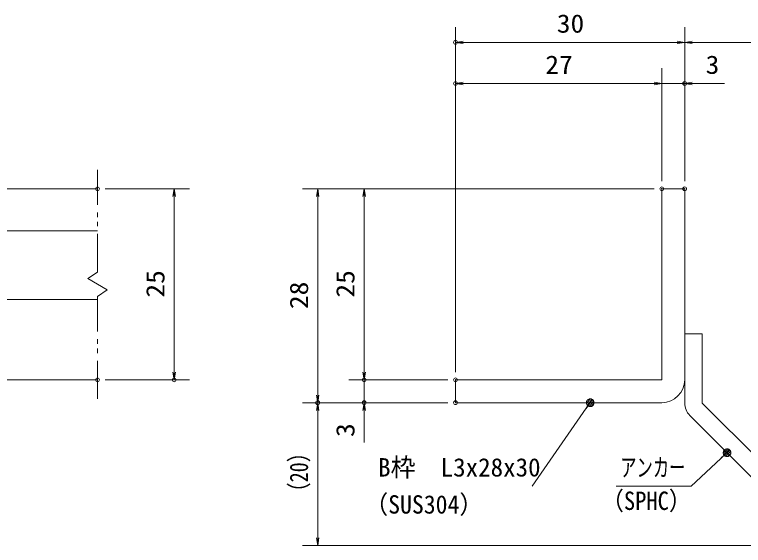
# Model space of a CAD drawing. Units: millimetres, scale not verified, with parts at other scales. Extents: x -1050 to 1050, y -742 to 742.
# Drawn here: x -164.7 to 312.4, y -484.7 to -137.3 of the extents above; entities that cross this region are included whole.
import ezdxf
from ezdxf.enums import TextEntityAlignment as Align

# ---------------------------------------------------------------- set-up
doc = ezdxf.new("R2010")
doc.units = ezdxf.units.MM
doc.header["$LTSCALE"] = 5
doc.header["$PDMODE"] = 32
doc.header["$PDSIZE"] = 2.5
doc.linetypes.add('DOUBLE_CHAIN1', pattern=[8.8, 5, -1, 0.6, -0.6, 0.6, -1])
for name, color, linetype, lineweight in [('0-1_寸法注釈', 2, 'Continuous', 9), ('0-2_想像線', 134, 'DOUBLE_CHAIN1', 9), ('0-4_0', 2, 'Continuous', 9), ('0-5_DEFPOINTS', 134, 'Continuous', 9), ('0-6_枠', 7, 'Continuous', 9), ('0-7_蓋', 5, 'Continuous', 9), ('0-8_アンカー', 7, 'Continuous', 9)]:
    doc.layers.add(name, color=color, linetype=linetype, lineweight=lineweight)
doc.styles.add('ＭＳ ゴシック', font='')
doc.styles.get('ＭＳ ゴシック').set_extended_font_data('MS Gothic')

# ---------------------------------------------------------------- blocks, each defined once
blk = doc.blocks.new('_OPEN')
at = {"layer": '0-4_0'}
blk.add_line((0, 0), (-5, 0), dxfattribs=at)
blk.add_lwpolyline([(-5, 0.833), (0, 0), (-5, -0.833)], dxfattribs=at)
blk = doc.blocks.new('A$C6EB770D1')
at = {"layer": '0-8_アンカー'}
for p, q in [((130.257, 96.52), (45.237, 11.5)), ((138.388, 88.388), (130.257, 96.52)), ((138.388, 88.388), (53.368, 3.368)), ((0, 11.5), (45.237, 11.5)), ((0, 11.5), (0, 0)), ((0, 0), (45.237, 0))]:
    blk.add_line(p, q, dxfattribs=at)
blk.add_arc((45.237, 11.5), 11.5, 270, 315, dxfattribs=at)
blk = doc.blocks.new('_Dot')
at = {"layer": '0-4_0'}
for p, q in [((-2.5, 0), (-5, 0)), ((2.445, 0.5), (-2.445, 0.5)), ((1.997, 1.5), (-1.997, 1.5)), ((2.289, -0.995), (-2.289, -0.995)), ((1.499, -1.995), (-1.499, -1.995))]:
    blk.add_line(p, q, dxfattribs=at)
for points in [[(2.5, 0), (2.48, 0.313), (2.421, 0.622), (2.324, 0.92), (2.191, 1.204), (2.023, 1.469), (1.822, 1.711), (1.594, 1.926), (1.34, 2.111), (1.064, 2.262), (0.773, 2.378), (0.468, 2.456), (0.157, 2.495), (-0.157, 2.495), (-0.468, 2.456), (-0.773, 2.378), (-1.064, 2.262), (-1.34, 2.111), (-1.594, 1.926), (-1.822, 1.711), (-2.023, 1.469), (-2.191, 1.204), (-2.324, 0.92), (-2.421, 0.622), (-2.48, 0.313), (-2.5, 0), (0, 0)], [(-2.5, 0), (-2.48, -0.313), (-2.421, -0.622), (-2.324, -0.92), (-2.191, -1.204), (-2.023, -1.469), (-1.822, -1.711), (-1.594, -1.926), (-1.34, -2.111), (-1.064, -2.262), (-0.773, -2.378), (-0.468, -2.456), (-0.157, -2.495), (0.157, -2.495), (0.468, -2.456), (0.773, -2.378), (1.064, -2.262), (1.34, -2.111), (1.594, -1.926), (1.822, -1.711), (2.023, -1.469), (2.191, -1.204), (2.324, -0.92), (2.421, -0.622), (2.48, -0.313), (2.5, 0), (0, 0)]]:
    blk.add_lwpolyline(points, close=True, dxfattribs=at)

msp = doc.modelspace()

# ---------------------------------------------------------------- linework, layer by layer
at = {"layer": '0-1_寸法注釈'}
for p, q in [((123.93, -371.308), (123.93, -145.474)), ((273.93, -246.308), (273.93, -145.474)), ((273.93, -246.308), (273.93, -145.474)), ((268.93, -155.474), (128.93, -155.474)), ((278.93, -155.474), (365.45, -155.474)), ((123.93, -371.308), (123.93, -172.4)), ((258.93, -246.308), (258.93, -172.4)), ((258.93, -246.308), (258.93, -172.4)), ((273.93, -246.308), (273.93, -172.4)), ((253.93, -182.4), (128.93, -182.4)), ((253.93, -182.4), (248.93, -182.4)), ((258.93, -182.4), (273.93, -182.4)), ((278.93, -182.4), (300.043, -182.4)), ((-105.45, -251.308), (-50.285, -251.308)), ((253.93, -251.308), (23.705, -251.308)), ((253.93, -251.308), (54.081, -251.308)), ((-60.285, -256.308), (-60.285, -371.308)), ((33.705, -256.308), (33.705, -386.308)), ((64.081, -256.308), (64.081, -371.308)), ((64.081, -371.308), (64.081, -366.308)), ((-105.45, -376.308), (-50.285, -376.308)), ((118.93, -376.308), (54.081, -376.308)), ((118.93, -376.308), (54.081, -376.308)), ((64.081, -376.308), (64.081, -391.308)), ((118.93, -391.308), (23.705, -391.308)), ((118.93, -391.308), (23.705, -391.308)), ((118.93, -391.308), (54.081, -391.308)), ((174.029, -445.898), (211.499, -392.129)), ((33.705, -479.697), (33.705, -396.308)), ((64.081, -396.308), (64.081, -417.422)), ((357.318, -484.697), (23.705, -484.697))]:
    msp.add_line(p, q, dxfattribs=at)
msp.add_lwpolyline([(229.04, -445.928), (278.094, -445.928), (300.899, -424.689)], dxfattribs=at)
at = {"layer": '0-2_想像線'}
for p, q in [((-110.45, -305.859), (-110.45, -238.808)), ((-110.45, -305.859), (-116.743, -310.072)), ((-116.743, -310.072), (-110.45, -313.808)), ((-110.45, -388.808), (-110.45, -321.757))]:
    msp.add_line(p, q, dxfattribs=at)
msp.add_lwpolyline([(-110.45, -321.757), (-104.157, -317.545), (-110.45, -313.808)], dxfattribs=at)
at = {"layer": '0-5_DEFPOINTS'}
for p in [(123.93, -155.474), (123.93, -182.4), (273.93, -182.4), (-110.45, -251.308), (258.93, -251.308), (273.93, -251.308), (273.93, -251.308), (-110.45, -376.308), (-60.285, -376.308), (64.081, -376.308), (123.93, -376.308), (33.705, -391.308), (64.081, -391.308), (123.93, -391.308)]:
    msp.add_point(p, dxfattribs=at)
at = {"layer": '0-6_枠'}
for p, q in [((258.93, -251.308), (273.93, -251.308)), ((258.93, -376.308), (258.93, -251.308)), ((273.93, -251.308), (273.93, -376.308)), ((123.93, -376.308), (258.93, -376.308)), ((123.93, -376.308), (123.93, -391.308)), ((123.93, -391.308), (258.93, -391.308))]:
    msp.add_line(p, q, dxfattribs=at)
msp.add_arc((258.93, -376.308), 15, 270, 0, dxfattribs=at)
at = {"layer": '0-7_蓋'}
for p, q in [((-880.45, -251.308), (-110.45, -251.308)), ((-185.45, -278.808), (-110.45, -278.808)), ((-185.45, -323.808), (-110.45, -323.808)), ((-880.45, -376.308), (-110.45, -376.308))]:
    msp.add_line(p, q, dxfattribs=at)

# ---------------------------------------------------------------- block references
at = {"layer": '0-1_寸法注釈'}
for name, p, rotation in [('_OPEN', (123.93, -155.474), 180), ('_OPEN', (273.93, -155.474), 180), ('_OPEN', (123.93, -182.4), 180), ('_OPEN', (273.93, -182.4), 180), ('_OPEN', (-60.285, -251.308), 90), ('_OPEN', (33.705, -251.308), 90), ('_OPEN', (64.081, -251.308), 90), ('_OPEN', (-60.285, -376.308), 270), ('_OPEN', (64.081, -376.308), 270), ('_OPEN', (64.081, -376.308), 270), ('_OPEN', (33.705, -391.308), 270), ('_Dot', (212.071, -391.308), 55.12857), ('_OPEN', (33.705, -391.308), 90), ('_OPEN', (64.081, -391.308), 90), ('_Dot', (301.645, -424.023), 41.73927), ('_OPEN', (33.705, -484.697), 270)]:
    msp.add_blockref(name, p, dxfattribs=dict(at, rotation=rotation))
for p in [(273.93, -155.474), (258.93, -182.4), (258.93, -182.4)]:
    msp.add_blockref('_OPEN', p, dxfattribs=at)
at = {"layer": '0-8_アンカー', "rotation": 270}
msp.add_blockref('A$C6EB770D1', (273.93, -346.308), dxfattribs=at)

# ---------------------------------------------------------------- texts
at = {"layer": '0-1_寸法注釈', "color": 7, "style": 'ＭＳ ゴシック'}
for s, width, p in [('30', 1.1, (190.197, -152.787)), ('27', 1.1, (182.697, -179.713)), ('3', 1.1, (287.62, -179.713)), ('アンカー', 0.65, (231.746, -443.241)), ('（SPHC）', 0.9, (219.385, -465.094)), ('（SUS304）', 0.95, (64.267, -467.479))]:
    msp.add_text(s, height=12.02, dxfattribs=dict(at, width=width)).set_placement(p, align=Align.BOTTOM_LEFT)
for s, width, p in [('25', 1.1, (-62.972, -322.542)), ('25', 1.1, (61.394, -322.542)), ('28', 1.1, (31.017, -330.042)), ('3', 1.1, (61.394, -413.732)), ('（20）', 0.8, (31.017, -456.517))]:
    msp.add_text(s, height=12.02, rotation=90, dxfattribs=dict(at, width=width)).set_placement(p, align=Align.BOTTOM_LEFT)
msp.add_text('B枠\u3000L3x28x30', height=12.02, dxfattribs=at).set_placement((73.225, -443.211), align=Align.BOTTOM_LEFT)

doc.saveas('drawing.dxf')
